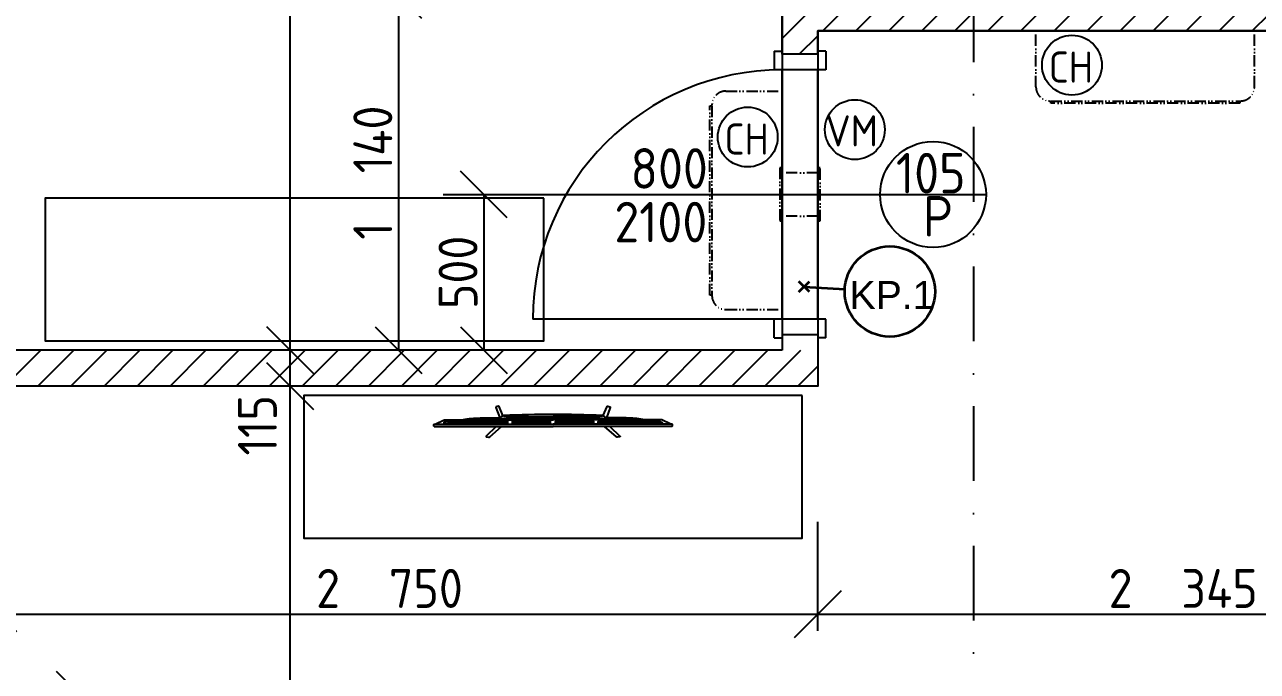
# Model space of a CAD drawing. Extents: x 4511820 to 5180432, y -1526536 to -944957.
# Drawn here: x 5144421 to 5148378, y -1223310 to -1221234 of the extents above; entities that cross this region are included whole.
import ezdxf

# ---------------------------------------------------------------- set-up
doc = ezdxf.new("R2010")
doc.units = 0
doc.header["$MEASUREMENT"] = 0
for name, pattern in [('ACAD_ISO03W100', [30, 12, -18]), ('ACAD_ISO12W100', [22, 12, -3, 0.5, -3, 0.5, -3]), ('BODKOCIARKOVANA_3', [5.6, 3, -1.3, 0, -1.3])]:
    doc.linetypes.add(name, pattern=pattern)
doc.layers.get('0').update_dxf_attribs({"linetype": 'CONTINUOUS'})
doc.layers.get('Defpoints').update_dxf_attribs({"color": 61, "linetype": 'CONTINUOUS'})
for name, color, linetype in [('DVERE', 45, 'CONTINUOUS'), ('KÓTY', 4, 'CONTINUOUS'), ('MÚRY', 1, 'CONTINUOUS'), ('OKNÁ', 143, 'CONTINUOUS'), ('osi', 253, 'CONTINUOUS'), ('Plochy', 41, 'CONTINUOUS'), ('TENKÁ', 7, 'CONTINUOUS'), ('ZARIADENIE', 47, 'CONTINUOUS'), ('ZZ-chladenie', 133, 'CONTINUOUS'), ('zz-vetr', 52, 'CONTINUOUS'), ('ŠRAFY', 82, 'CONTINUOUS')]:
    doc.layers.add(name, color=color, linetype=linetype)
doc.layers.add('preklady', color=74, linetype='CONTINUOUS', lineweight=35)
doc.styles.add('ARIAL', font='arial.ttf')
doc.styles.add('STYLE1', font='isocp.shx')
doc.dimstyles.new('STANDARD-50', dxfattribs={"dimtxt": 125, "dimasz": 150, "dimexe": 10, "dimexo": 200, "dimgap": 20, "dimtad": 1, "dimdsep": 46, "dimlunit": 6, "dimtxsty": 'STYLE1', "dimblk1": 'OBLIQUE', "dimblk2": 'OBLIQUE', "dimsah": 1, "dimcen": 2.5, "dimse1": 1, "dimse2": 1, "dimadec": 0, "dimazin": 0, "dimtfac": 1, "dimtmove": 1, "dimatfit": 3, "dimldrblk": 'OBLIQUE', "dimfxl": 1, "dimtolj": 1, "dimtzin": 0, "dimarcsym": 0})
pattern_1 = [(45, (515270.5, 214751.965), (-53.0330086, 53.0330086), [])]

# ---------------------------------------------------------------- blocks, each defined once
blk = doc.blocks.new('Tv06_top_cad-block.com')
at = {"color": 0}
for points in [[(-161.1, -3.4), (-173.3, 26.2, 0.359324), (-175.3, 27.3, 0.097501), (-182.8, 24.2, 0.350578), (-183.5, 22.1), (-171.1, -10.4)], [(161.1, -3.4), (173.3, 26.2, -0.359324), (175.3, 27.3, -0.097501), (182.8, 24.2, -0.350578), (183.5, 22.1), (171.1, -10.4)], [(-381.9, -38.8, -0.13121), (-383.2, -32.7, -0.169032), (-383, -32.3), (-381.8, -31.1, -0.205713), (-381.3, -30.9), (-378.5, -30.9, 0.118206), (-376.2, -30.4), (-351.4, -18.4, -0.105648), (-345.8, -17), (0, -17)], [(-339.3, -21.2), (-339.3, -21.2, 0.099639), (-344.3, -22.2), (-349.2, -24.6, 0.215889), (-350.7, -26.3, 0.476075), (-349.4, -28, 0.244765)], [(-295.5, -17), (-282, -15, -0.02037), (-255.8, -12, -0.012056), (-227.2, -10.7), (-169.3, -10.7)], [(-182.5, -38.8), (-214.4, -69.1, 0.250582), (-215, -71, 0.266718), (-214.3, -71.9, 0.084688)], [(-214.3, -71.9), (-207.3, -73.1, 0.211205), (-203.3, -72.1), (-165.2, -38.8)], [(-181.8, -17), (-178.5, -14, -0.213415), (-177.3, -13.6), (0, -13.6)], [(-172.1, -13.6, -0.072098), (-159.2, -3, -0.121861), (-158.4, -2.8)], [(-170.1, -10.6, -0.053076), (-160.2, -2.9), (-158.4, -2.8)], [(-147.6, -13.6), (-147.6, -7.5, -0.414214), (-147.4, -7.3), (-146.5, -7.3, -0.414214), (-146.3, -7.5), (-146.3, -13.6)], [(-146.8, -28, 0.414214), (-145, -26.2), (-145, -23, 0.414214), (-146.8, -21.2)], [(-143.9, -13.6), (-143.9, -7.5, -0.414214), (-143.7, -7.3), (-142.7, -7.3, -0.414214), (-142.6, -7.5), (-142.6, -13.6)], [(-140.2, -13.6), (-140.2, -7.5, -0.414214), (-140, -7.3), (-139, -7.3, -0.414214), (-138.8, -7.5), (-138.8, -13.6)], [(-136.4, -13.6), (-136.4, -7.5, -0.414214), (-136.3, -7.3), (-135.3, -7.3, -0.414214), (-135.1, -7.5), (-135.1, -13.6)], [(-132.7, -13.6), (-132.7, -7.5, -0.414214), (-132.5, -7.3), (-131.6, -7.3, -0.414214), (-131.4, -7.5), (-131.4, -13.6)], [(-128.8, -28, -0.414214), (-130.6, -26.2), (-130.6, -23, -0.414214), (-128.8, -21.2)], [(-129, -13.6), (-129, -7.5, -0.414214), (-128.8, -7.3), (-127.9, -7.3, -0.414214), (-127.7, -7.5), (-127.7, -13.6)], [(-125.3, -13.6), (-125.3, -7.5, -0.414214), (-125.1, -7.3), (-124.1, -7.3, -0.414214), (-124, -7.5), (-124, -13.6)], [(-121.6, -13.6), (-121.6, -7.5, -0.414214), (-121.4, -7.3), (-120.4, -7.3, -0.414214), (-120.2, -7.5), (-120.2, -13.6)], [(-117.8, -13.6), (-117.8, -7.5, -0.414214), (-117.7, -7.3), (-116.7, -7.3, -0.414214), (-116.5, -7.5), (-116.5, -13.6)], [(-114.1, -13.6), (-114.1, -7.5, -0.414214), (-113.9, -7.3), (-113, -7.3, -0.414214), (-112.8, -7.5), (-112.8, -13.6)], [(-110.4, -13.6), (-110.4, -7.5, -0.414214), (-110.2, -7.3), (-109.3, -7.3, -0.414214), (-109.1, -7.5), (-109.1, -13.6)], [(-106.7, -13.6), (-106.7, -7.5, -0.414214), (-106.5, -7.3), (-105.5, -7.3, -0.414214), (-105.4, -7.5), (-105.4, -13.6)], [(-103, -13.6), (-103, -7.5, -0.414214), (-102.8, -7.3), (-101.8, -7.3, -0.414214), (-101.6, -7.5), (-101.6, -13.6)], [(-99.2, -13.6), (-99.2, -7.5, -0.414214), (-99.1, -7.3), (-98.1, -7.3, -0.414214), (-97.9, -7.5), (-97.9, -13.6)], [(-95.5, -13.6), (-95.5, -7.5, -0.414214), (-95.3, -7.3), (-94.4, -7.3, -0.414214), (-94.2, -7.5), (-94.2, -13.6)], [(-91.8, -13.6), (-91.8, -7.5, -0.414214), (-91.6, -7.3), (-90.7, -7.3, -0.414214), (-90.5, -7.5), (-90.5, -13.6)], [(-88.1, -13.6), (-88.1, -7.5, -0.414214), (-87.9, -7.3), (-86.9, -7.3, -0.414214), (-86.8, -7.5), (-86.8, -13.6)], [(-84.4, -13.6), (-84.4, -7.5, -0.414214), (-84.2, -7.3), (-83.2, -7.3, -0.414214), (-83, -7.5), (-83, -13.6)], [(-80.6, -13.6), (-80.6, -7.5, -0.414214), (-80.5, -7.3), (-79.5, -7.3, -0.414214), (-79.3, -7.5), (-79.3, -13.6)], [(-76.9, -13.6), (-76.9, -7.5, -0.414214), (-76.7, -7.3), (-75.8, -7.3, -0.414214), (-75.6, -7.5), (-75.6, -13.6)], [(-73.2, -13.6), (-73.2, -7.5, -0.414214), (-73, -7.3), (-72.1, -7.3, -0.414214), (-71.9, -7.5), (-71.9, -13.6)], [(-69.5, -13.6), (-69.5, -7.5, -0.414214), (-69.3, -7.3), (-68.3, -7.3, -0.414214), (-68.2, -7.5), (-68.2, -13.6)], [(-65.8, -13.6), (-65.8, -7.5, -0.414214), (-65.6, -7.3), (-64.6, -7.3, -0.414214), (-64.4, -7.5), (-64.4, -13.6)], [(-62, -13.6), (-62, -7.5, -0.414214), (-61.9, -7.3), (-60.9, -7.3, -0.414214), (-60.7, -7.5), (-60.7, -13.6)], [(-58.3, -13.6), (-58.3, -7.5, -0.414214), (-58.1, -7.3), (-57.2, -7.3, -0.414214), (-57, -7.5), (-57, -13.6)], [(-54.6, -13.6), (-54.6, -7.5, -0.414214), (-54.4, -7.3), (-53.5, -7.3, -0.414214), (-53.3, -7.5), (-53.3, -13.6)], [(-50.9, -13.6), (-50.9, -7.5, -0.414214), (-50.7, -7.3), (-49.7, -7.3, -0.414214), (-49.6, -7.5), (-49.6, -13.6)], [(-47.2, -13.6), (-47.2, -7.5, -0.414214), (-47, -7.3), (-46, -7.3, -0.414214), (-45.8, -7.5), (-45.8, -13.6)], [(-43.4, -13.6), (-43.4, -7.5, -0.414214), (-43.3, -7.3), (-42.3, -7.3, -0.414214), (-42.1, -7.5), (-42.1, -13.6)], [(-39.7, -13.6), (-39.7, -7.5, -0.414214), (-39.5, -7.3), (-38.6, -7.3, -0.414214), (-38.4, -7.5), (-38.4, -13.6)], [(-36, -13.6), (-36, -7.5, -0.414214), (-35.8, -7.3), (-34.9, -7.3, -0.414214), (-34.7, -7.5), (-34.7, -13.6)], [(-32.3, -13.6), (-32.3, -7.5, -0.414214), (-32.1, -7.3), (-31.1, -7.3, -0.414214), (-31, -7.5), (-31, -13.6)], [(-28.6, -13.6), (-28.6, -7.5, -0.414214), (-28.4, -7.3), (-27.4, -7.3, -0.414214), (-27.2, -7.5), (-27.2, -13.6)], [(-24.8, -13.6), (-24.8, -7.5, -0.414214), (-24.7, -7.3), (-23.7, -7.3, -0.414214), (-23.5, -7.5), (-23.5, -13.6)], [(-21.1, -13.6), (-21.1, -7.5, -0.414214), (-20.9, -7.3), (-20, -7.3, -0.414214), (-19.8, -7.5), (-19.8, -13.6)], [(-17.4, -13.6), (-17.4, -7.5, -0.414214), (-17.2, -7.3), (-16.3, -7.3, -0.414214), (-16.1, -7.5), (-16.1, -13.6)], [(-13.7, -13.6), (-13.7, -7.5, -0.414214), (-13.5, -7.3), (-12.5, -7.3, -0.414214), (-12.4, -7.5), (-12.4, -13.6)], [(-10, -13.6), (-10, -7.5, -0.414214), (-9.8, -7.3), (-8.8, -7.3, -0.414214), (-8.6, -7.5), (-8.6, -13.6)], [(-10, -28, 0.414214), (-8.2, -26.2), (-8.2, -23, 0.414214), (-10, -21.2)], [(-6.2, -13.6), (-6.2, -7.5, -0.414214), (-6.1, -7.3), (-5.1, -7.3, -0.414214), (-4.9, -7.5), (-4.9, -13.6)], [(-2.5, -13.6), (-2.5, -7.5, -0.414214), (-2.3, -7.3), (-1.4, -7.3, -0.414214), (-1.2, -7.5), (-1.2, -13.6)], [(181.8, -17), (178.5, -14, 0.213415), (177.3, -13.6), (0, -13.6)], [(381.9, -38.8, 0.13121), (383.2, -32.7, 0.169032), (383, -32.3), (381.8, -31.1, 0.205713), (381.3, -30.9), (378.5, -30.9, -0.118206), (376.2, -30.4), (351.4, -18.4, 0.105648), (345.8, -17), (0, -17)], [(2.5, -13.6), (2.5, -7.5, 0.414214), (2.3, -7.3), (1.4, -7.3, 0.414214), (1.2, -7.5), (1.2, -13.6)], [(6.2, -13.6), (6.2, -7.5, 0.414214), (6.1, -7.3), (5.1, -7.3, 0.414214), (4.9, -7.5), (4.9, -13.6)], [(10, -28, -0.414214), (8.2, -26.2), (8.2, -23, -0.414214), (10, -21.2)], [(10, -13.6), (10, -7.5, 0.414214), (9.8, -7.3), (8.8, -7.3, 0.414214), (8.6, -7.5), (8.6, -13.6)], [(13.7, -13.6), (13.7, -7.5, 0.414214), (13.5, -7.3), (12.5, -7.3, 0.414214), (12.4, -7.5), (12.4, -13.6)], [(17.4, -13.6), (17.4, -7.5, 0.414214), (17.2, -7.3), (16.3, -7.3, 0.414214), (16.1, -7.5), (16.1, -13.6)], [(21.1, -13.6), (21.1, -7.5, 0.414214), (20.9, -7.3), (20, -7.3, 0.414214), (19.8, -7.5), (19.8, -13.6)], [(24.8, -13.6), (24.8, -7.5, 0.414214), (24.7, -7.3), (23.7, -7.3, 0.414214), (23.5, -7.5), (23.5, -13.6)], [(28.6, -13.6), (28.6, -7.5, 0.414214), (28.4, -7.3), (27.4, -7.3, 0.414214), (27.2, -7.5), (27.2, -13.6)], [(32.3, -13.6), (32.3, -7.5, 0.414214), (32.1, -7.3), (31.1, -7.3, 0.414214), (31, -7.5), (31, -13.6)], [(36, -13.6), (36, -7.5, 0.414214), (35.8, -7.3), (34.9, -7.3, 0.414214), (34.7, -7.5), (34.7, -13.6)], [(39.7, -13.6), (39.7, -7.5, 0.414214), (39.5, -7.3), (38.6, -7.3, 0.414214), (38.4, -7.5), (38.4, -13.6)], [(43.4, -13.6), (43.4, -7.5, 0.414214), (43.3, -7.3), (42.3, -7.3, 0.414214), (42.1, -7.5), (42.1, -13.6)], [(47.2, -13.6), (47.2, -7.5, 0.414214), (47, -7.3), (46, -7.3, 0.414214), (45.8, -7.5), (45.8, -13.6)], [(50.9, -13.6), (50.9, -7.5, 0.414214), (50.7, -7.3), (49.7, -7.3, 0.414214), (49.6, -7.5), (49.6, -13.6)], [(54.6, -13.6), (54.6, -7.5, 0.414214), (54.4, -7.3), (53.5, -7.3, 0.414214), (53.3, -7.5), (53.3, -13.6)], [(58.3, -13.6), (58.3, -7.5, 0.414214), (58.1, -7.3), (57.2, -7.3, 0.414214), (57, -7.5), (57, -13.6)], [(62, -13.6), (62, -7.5, 0.414214), (61.9, -7.3), (60.9, -7.3, 0.414214), (60.7, -7.5), (60.7, -13.6)], [(65.8, -13.6), (65.8, -7.5, 0.414214), (65.6, -7.3), (64.6, -7.3, 0.414214), (64.4, -7.5), (64.4, -13.6)], [(69.5, -13.6), (69.5, -7.5, 0.414214), (69.3, -7.3), (68.3, -7.3, 0.414214), (68.2, -7.5), (68.2, -13.6)], [(73.2, -13.6), (73.2, -7.5, 0.414214), (73, -7.3), (72.1, -7.3, 0.414214), (71.9, -7.5), (71.9, -13.6)], [(76.9, -13.6), (76.9, -7.5, 0.414214), (76.7, -7.3), (75.8, -7.3, 0.414214), (75.6, -7.5), (75.6, -13.6)], [(80.6, -13.6), (80.6, -7.5, 0.414214), (80.5, -7.3), (79.5, -7.3, 0.414214), (79.3, -7.5), (79.3, -13.6)], [(84.4, -13.6), (84.4, -7.5, 0.414214), (84.2, -7.3), (83.2, -7.3, 0.414214), (83, -7.5), (83, -13.6)], [(88.1, -13.6), (88.1, -7.5, 0.414214), (87.9, -7.3), (86.9, -7.3, 0.414214), (86.8, -7.5), (86.8, -13.6)], [(91.8, -13.6), (91.8, -7.5, 0.414214), (91.6, -7.3), (90.7, -7.3, 0.414214), (90.5, -7.5), (90.5, -13.6)], [(95.5, -13.6), (95.5, -7.5, 0.414214), (95.3, -7.3), (94.4, -7.3, 0.414214), (94.2, -7.5), (94.2, -13.6)], [(99.2, -13.6), (99.2, -7.5, 0.414214), (99.1, -7.3), (98.1, -7.3, 0.414214), (97.9, -7.5), (97.9, -13.6)], [(103, -13.6), (103, -7.5, 0.414214), (102.8, -7.3), (101.8, -7.3, 0.414214), (101.6, -7.5), (101.6, -13.6)], [(106.7, -13.6), (106.7, -7.5, 0.414214), (106.5, -7.3), (105.5, -7.3, 0.414214), (105.4, -7.5), (105.4, -13.6)], [(110.4, -13.6), (110.4, -7.5, 0.414214), (110.2, -7.3), (109.3, -7.3, 0.414214), (109.1, -7.5), (109.1, -13.6)], [(114.1, -13.6), (114.1, -7.5, 0.414214), (113.9, -7.3), (113, -7.3, 0.414214), (112.8, -7.5), (112.8, -13.6)], [(117.8, -13.6), (117.8, -7.5, 0.414214), (117.7, -7.3), (116.7, -7.3, 0.414214), (116.5, -7.5), (116.5, -13.6)], [(121.6, -13.6), (121.6, -7.5, 0.414214), (121.4, -7.3), (120.4, -7.3, 0.414214), (120.2, -7.5), (120.2, -13.6)], [(125.3, -13.6), (125.3, -7.5, 0.414214), (125.1, -7.3), (124.1, -7.3, 0.414214), (124, -7.5), (124, -13.6)], [(129, -13.6), (129, -7.5, 0.414214), (128.8, -7.3), (127.9, -7.3, 0.414214), (127.7, -7.5), (127.7, -13.6)], [(128.8, -28, 0.414214), (130.6, -26.2), (130.6, -23, 0.414214), (128.8, -21.2)], [(132.7, -13.6), (132.7, -7.5, 0.414214), (132.5, -7.3), (131.6, -7.3, 0.414214), (131.4, -7.5), (131.4, -13.6)], [(136.4, -13.6), (136.4, -7.5, 0.414214), (136.3, -7.3), (135.3, -7.3, 0.414214), (135.1, -7.5), (135.1, -13.6)], [(140.2, -13.6), (140.2, -7.5, 0.414214), (140, -7.3), (139, -7.3, 0.414214), (138.8, -7.5), (138.8, -13.6)], [(143.9, -13.6), (143.9, -7.5, 0.414214), (143.7, -7.3), (142.7, -7.3, 0.414214), (142.6, -7.5), (142.6, -13.6)], [(146.8, -28, -0.414214), (145, -26.2), (145, -23, -0.414214), (146.8, -21.2)], [(147.6, -13.6), (147.6, -7.5, 0.414214), (147.4, -7.3), (146.5, -7.3, 0.414214), (146.3, -7.5), (146.3, -13.6)], [(172.1, -13.6, 0.072098), (159.2, -3, 0.121861), (158.4, -2.8)], [(170.1, -10.6, 0.053076), (160.2, -2.9), (158.4, -2.8)], [(214.3, -71.9), (207.3, -73.1, -0.211205), (203.3, -72.1), (165.2, -38.8)], [(295.5, -17), (282, -15, 0.02037), (255.8, -12, 0.012056), (227.2, -10.7), (169.3, -10.7)], [(182.5, -38.8), (214.4, -69.1, -0.250582), (215, -71, -0.266718), (214.3, -71.9, -0.084688)], [(339.3, -21.2), (339.3, -21.2, -0.099639), (344.3, -22.2), (349.2, -24.6, -0.215889), (350.7, -26.3, -0.476075), (349.4, -28, -0.244765)]]:
    blk.add_lwpolyline(points, format="xyb", dxfattribs=at)
for points in [[(-381.9, -38.8), (0, -38.8)], [(-378.5, -30.9), (0, -30.9)], [(-349.4, -28), (-146.8, -28)], [(-339.3, -21.2), (-146.8, -21.2)], [(-158.6, -6.5), (0, -6.5)], [(-128.8, -21.2), (-10, -21.2)], [(-128.8, -28), (-10, -28)], [(158.6, -6.5), (0, -6.5)], [(378.5, -30.9), (0, -30.9)], [(381.9, -38.8), (0, -38.8)], [(128.8, -21.2), (10, -21.2)], [(128.8, -28), (10, -28)], [(339.3, -21.2), (146.8, -21.2)], [(349.4, -28), (146.8, -28)]]:
    blk.add_lwpolyline(points, dxfattribs=at)
for centre, radius, start, end in [((0, -4564), 4564, 90, 91.9893), ((0, -4564), 4564, 88.0107, 90), ((-170.5, -10.1), 0.6, 200.9784, 314.0295), ((170.5, -10.1), 0.6, 225.9705, 339.0216)]:
    blk.add_arc(centre, radius, start, end, dxfattribs=at)
blk = doc.blocks.new('TV')
at = {"layer": 'ZARIADENIE', "color": 8}
blk.add_blockref('Tv06_top_cad-block.com', (4448198.7, -1316337.8), dxfattribs=at)
blk = doc.blocks.new('chlad2')
at = {"layer": 'ZZ-chladenie', "linetype": 'ACAD_ISO12W100', "ltscale": 3}
for p, q in [((5102412.5, -1105747.3), (5102592.5, -1105747.3)), ((5102412.5, -1106448.4), (5102592.5, -1106448.4))]:
    blk.add_line(p, q, dxfattribs=at)
blk.add_lwpolyline([(5102367.5, -1106402), (5102360.8, -1106402), (5102360.8, -1105794.8), (5102367.5, -1105794.8)], close=True, dxfattribs=at)
for centre, start, end in [((5102412.5, -1105792.3), 90, 180), ((5102412.5, -1106403.4), 180, 270)]:
    blk.add_arc(centre, 45, start, end, dxfattribs=at)
blk = doc.blocks.new('_OBLIQUE')
at = {"color": 0, "linetype": 'ByBlock'}
blk.add_line((-0.5, -0.5), (0.5, 0.5), dxfattribs=at)
blk = doc.blocks.new('*D28407')
at = {"layer": 'Defpoints', "color": 0}
for p in [(5144426, -1222394.2), (5145273.5, -1222394.2), (5144426, -1225374.2)]:
    blk.add_point(p, dxfattribs=at)
at = {"layer": 'KÓTY', "color": 0, "lineweight": -2}
blk.add_line((5145273.5, -1225374.2), (5145273.5, -1222394.2), dxfattribs=at)
at = {"layer": 'KÓTY', "color": 0, "linetype": 'ByBlock', "lineweight": -2, "xscale": 150, "yscale": 150, "zscale": 150}
for p, rotation in [((5145273.5, -1222394.2), 90), ((5145273.5, -1225374.2), 270)]:
    blk.add_blockref('_OBLIQUE', p, dxfattribs=dict(at, rotation=rotation))
at = {"layer": 'KÓTY', "color": 0, "insert": (5145191, -1223884.2), "char_height": 125, "attachment_point": 5, "rotation": 90, "style": 'STYLE1'}
blk.add_mtext('\\A1;2ﾠ980', dxfattribs=at)
blk = doc.blocks.new('*D28408')
at = {"layer": 'Defpoints', "color": 0}
for p in [(5145273.5, -1222279.2), (5145273.5, -1222279.2), (5144426, -1222394.2)]:
    blk.add_point(p, dxfattribs=at)
at = {"layer": 'KÓTY', "color": 0, "lineweight": -2}
blk.add_line((5145273.5, -1222394.2), (5145273.5, -1222279.2), dxfattribs=at)
at = {"layer": 'KÓTY', "color": 0, "linetype": 'ByBlock', "lineweight": -2, "xscale": 150, "yscale": 150, "zscale": 150}
for p, rotation in [((5145273.5, -1222279.2), 90), ((5145273.5, -1222394.2), 270)]:
    blk.add_blockref('_OBLIQUE', p, dxfattribs=dict(at, rotation=rotation))
at = {"layer": 'KÓTY', "color": 0, "insert": (5145168.5, -1222520), "char_height": 125, "attachment_point": 5, "rotation": 90, "style": 'STYLE1'}
blk.add_mtext('\\A1;115', dxfattribs=at)
blk = doc.blocks.new('*D28409')
at = {"layer": 'Defpoints', "color": 0}
for p in [(5145273.5, -1219254.2), (5145273.5, -1219254.2), (5145273.5, -1222279.2)]:
    blk.add_point(p, dxfattribs=at)
at = {"layer": 'KÓTY', "color": 0, "lineweight": -2}
blk.add_line((5145273.5, -1222279.2), (5145273.5, -1219254.2), dxfattribs=at)
at = {"layer": 'KÓTY', "color": 0, "linetype": 'ByBlock', "lineweight": -2, "xscale": 150, "yscale": 150, "zscale": 150}
for p, rotation in [((5145273.5, -1219254.2), 90), ((5145273.5, -1222279.2), 270)]:
    blk.add_blockref('_OBLIQUE', p, dxfattribs=dict(at, rotation=rotation))
at = {"layer": 'KÓTY', "color": 0, "insert": (5145191, -1220766.7), "char_height": 125, "attachment_point": 5, "rotation": 90, "style": 'STYLE1'}
blk.add_mtext('\\A1;3ﾠ025', dxfattribs=at)
blk = doc.blocks.new('*D28615')
at = {"layer": 'Defpoints', "color": 0}
for p in [(5147507.2, -1221779.2), (5145764.5, -1222279.2), (5145895, -1222279.2)]:
    blk.add_point(p, dxfattribs=at)
at = {"layer": 'KÓTY', "color": 0, "lineweight": -2}
blk.add_line((5145895, -1221779.2), (5145895, -1222279.2), dxfattribs=at)
at = {"layer": 'KÓTY', "color": 0, "linetype": 'ByBlock', "lineweight": -2, "xscale": 150, "yscale": 150, "zscale": 150}
for p, rotation in [((5145895, -1221779.2), 90), ((5145895, -1222279.2), 270)]:
    blk.add_blockref('_OBLIQUE', p, dxfattribs=dict(at, rotation=rotation))
at = {"layer": 'KÓTY', "color": 0, "insert": (5145812.5, -1222029.2), "char_height": 125, "attachment_point": 5, "rotation": 90, "style": 'STYLE1'}
blk.add_mtext('\\A1;500', dxfattribs=at)
blk = doc.blocks.new('*D28628')
at = {"layer": 'Defpoints', "color": 0}
for p in [(5147562.5, -1221139.2), (5147927.5, -1221254.2), (5148765.5, -1221254.2)]:
    blk.add_point(p, dxfattribs=at)
at = {"layer": 'KÓTY', "color": 0, "lineweight": -2}
blk.add_line((5148765.5, -1221139.2), (5148765.5, -1221254.2), dxfattribs=at)
at = {"layer": 'KÓTY', "color": 0, "linetype": 'ByBlock', "lineweight": -2, "xscale": 150, "yscale": 150, "zscale": 150}
for p, rotation in [((5148765.5, -1221139.2), 90), ((5148765.5, -1221254.2), 270)]:
    blk.add_blockref('_OBLIQUE', p, dxfattribs=dict(at, rotation=rotation))
at = {"layer": 'KÓTY', "color": 0, "insert": (5148657.5, -1221363), "char_height": 125, "attachment_point": 5, "rotation": 90, "style": 'STYLE1'}
blk.add_mtext('\\A1;115', dxfattribs=at)
blk = doc.blocks.new('*D28663')
at = {"layer": 'Defpoints', "color": 0}
for p in [(5144217.5, -1222394.2), (5146967.5, -1222394.2), (5146967.5, -1223126)]:
    blk.add_point(p, dxfattribs=at)
at = {"layer": 'KÓTY', "color": 0, "lineweight": -2}
blk.add_line((5144217.5, -1223126), (5146967.5, -1223126), dxfattribs=at)
at = {"layer": 'KÓTY', "color": 0, "linetype": 'ByBlock', "lineweight": -2, "xscale": 150, "yscale": 150, "zscale": 150, "rotation": 180}
blk.add_blockref('_OBLIQUE', (5144217.5, -1223126), dxfattribs=at)
at = {"layer": 'KÓTY', "color": 0, "linetype": 'ByBlock', "lineweight": -2, "xscale": 150, "yscale": 150, "zscale": 150}
blk.add_blockref('_OBLIQUE', (5146967.5, -1223126), dxfattribs=at)
at = {"layer": 'KÓTY', "color": 0, "insert": (5145592.5, -1223043.5), "char_height": 125, "attachment_point": 5, "style": 'STYLE1'}
blk.add_mtext('\\A1;2ﾠ750', dxfattribs=at)
blk = doc.blocks.new('*D28664')
at = {"layer": 'Defpoints', "color": 0}
for p in [(5146967.5, -1222394.2), (5149312.5, -1222394.2), (5149312.5, -1223126)]:
    blk.add_point(p, dxfattribs=at)
at = {"layer": 'KÓTY', "color": 0, "lineweight": -2}
blk.add_line((5146967.5, -1223126), (5149312.5, -1223126), dxfattribs=at)
at = {"layer": 'KÓTY', "color": 0, "linetype": 'ByBlock', "lineweight": -2, "xscale": 150, "yscale": 150, "zscale": 150, "rotation": 180}
blk.add_blockref('_OBLIQUE', (5146967.5, -1223126), dxfattribs=at)
at = {"layer": 'KÓTY', "color": 0, "linetype": 'ByBlock', "lineweight": -2, "xscale": 150, "yscale": 150, "zscale": 150}
blk.add_blockref('_OBLIQUE', (5149312.5, -1223126), dxfattribs=at)
at = {"layer": 'KÓTY', "color": 0, "insert": (5148140, -1223043.5), "char_height": 125, "attachment_point": 5, "style": 'STYLE1'}
blk.add_mtext('\\A1;2ﾠ345', dxfattribs=at)
blk = doc.blocks.new('*D28669')
at = {"layer": 'Defpoints', "color": 0}
for p in [(5142982.5, -1220464.5), (5146852.5, -1221139.2), (5142982.5, -1222279.2)]:
    blk.add_point(p, dxfattribs=at)
at = {"layer": 'KÓTY', "color": 0, "lineweight": -2}
blk.add_line((5146852.5, -1220464.5), (5142982.5, -1220464.5), dxfattribs=at)
at = {"layer": 'KÓTY', "color": 0, "linetype": 'ByBlock', "lineweight": -2, "xscale": 150, "yscale": 150, "zscale": 150, "rotation": 180}
blk.add_blockref('_OBLIQUE', (5142982.5, -1220464.5), dxfattribs=at)
at = {"layer": 'KÓTY', "color": 0, "linetype": 'ByBlock', "lineweight": -2, "xscale": 150, "yscale": 150, "zscale": 150}
blk.add_blockref('_OBLIQUE', (5146852.5, -1220464.5), dxfattribs=at)
at = {"layer": 'KÓTY', "color": 0, "insert": (5144917.5, -1220382), "char_height": 125, "attachment_point": 5, "style": 'STYLE1'}
blk.add_mtext('\\A1;3ﾠ870', dxfattribs=at)
blk = doc.blocks.new('*D28670')
at = {"layer": 'Defpoints', "color": 0}
for p in [(5146852.5, -1221139.2), (5145621.5, -1222279.2), (5146852.5, -1222279.2)]:
    blk.add_point(p, dxfattribs=at)
at = {"layer": 'KÓTY', "color": 0, "lineweight": -2}
blk.add_line((5145621.5, -1221139.2), (5145621.5, -1222279.2), dxfattribs=at)
at = {"layer": 'KÓTY', "color": 0, "linetype": 'ByBlock', "lineweight": -2, "xscale": 150, "yscale": 150, "zscale": 150}
for p, rotation in [((5145621.5, -1221139.2), 90), ((5145621.5, -1222279.2), 270)]:
    blk.add_blockref('_OBLIQUE', p, dxfattribs=dict(at, rotation=rotation))
at = {"layer": 'KÓTY', "color": 0, "insert": (5145539, -1221709.2), "char_height": 125, "attachment_point": 5, "rotation": 90, "style": 'STYLE1'}
blk.add_mtext('\\A1;1ﾠ140', dxfattribs=at)

msp = doc.modelspace()

# ---------------------------------------------------------------- hatches: boundary and pattern name
at = {"layer": 'ŠRAFY', "ltscale": 0.25}
h = msp.add_hatch(dxfattribs=at)
h.set_pattern_fill('ANSI31', color=256, scale=600, style=0)
h.set_pattern_definition(pattern_1)
h.paths.add_polyline_path([(5146852.5, -1221329.226), (5146967.5, -1221329.226), (5146967.5, -1221319.226), (5146967.5, -1221254.226), (5148877.5, -1221254.226), (5148887.5, -1221254.226), (5148887.5, -1221139.226), (5148877.5, -1221139.226), (5148412.5, -1221139.226), (5148387.5, -1221139.226), (5148387.5, -1219369.226), (5148387.5, -1219254.226), (5148272.5, -1219254.226), (5148272.5, -1221139.226), (5146852.5, -1221139.226), (5146852.5, -1221319.226)])
h = msp.add_hatch(dxfattribs=at)
h.set_pattern_fill('ANSI31', color=256, scale=600, style=0)
h.set_pattern_definition(pattern_1)
h.paths.add_polyline_path([(5144217.5, -1222394.226), (5144217.5, -1222279.226), (5146967.5, -1222279.226), (5146967.5, -1222394.226)])

# ---------------------------------------------------------------- linework, layer by layer
at = {"layer": 'DVERE', "ltscale": 0.25}
for p, q in [((5146827.5, -1221319.226), (5146827.5, -1221379.226)), ((5146827.5, -1221319.226), (5146852.5, -1221319.226)), ((5146992.5, -1221319.226), (5146967.5, -1221319.226)), ((5146992.5, -1221319.226), (5146992.5, -1221379.226)), ((5146992.5, -1221379.226), (5146827.5, -1221379.226)), ((5146852.5, -1222179.226), (5146852.5, -1221379.226)), ((5146967.5, -1222179.226), (5146967.5, -1221379.226)), ((5145764.5, -1221779.226), (5147167.156, -1221779.226)), ((5147167.156, -1221779.226), (5147507.156, -1221779.226)), ((5146852.5, -1222179.226), (5146052.5, -1222179.226)), ((5146827.5, -1222239.226), (5146827.5, -1222179.226)), ((5146992.5, -1222179.226), (5146827.5, -1222179.226)), ((5146992.5, -1222239.226), (5146992.5, -1222179.226)), ((5146827.5, -1222239.226), (5146852.5, -1222239.226)), ((5146992.5, -1222239.226), (5146967.5, -1222239.226))]:
    msp.add_line(p, q, dxfattribs=at)
msp.add_circle((5147337.156, -1221779.226), 170, dxfattribs=at)
msp.add_arc((5146852.5, -1222179.226), 800, 90, 180, dxfattribs=at)
at = {"layer": 'KÓTY', "ltscale": 25}
msp.add_line((5146967.5, -1223179.438), (5146967.5, -1222829.438), dxfattribs=at)
at = {"layer": 'MÚRY', "ltscale": 0.25}
for p, q in [((5146852.5, -1221329.226), (5146852.5, -1221139.226)), ((5146967.5, -1221254.226), (5148967.5, -1221254.226)), ((5146967.5, -1221329.226), (5146967.5, -1221254.226)), ((5146967.5, -1221329.226), (5146852.5, -1221329.226)), ((5146852.5, -1222229.226), (5146852.5, -1222279.226)), ((5146967.5, -1222229.226), (5146852.5, -1222229.226)), ((5146967.5, -1222229.226), (5146967.5, -1222279.226))]:
    msp.add_line(p, q, dxfattribs=at)
at = {"layer": 'MÚRY'}
for p, q in [((5146852.5, -1222279.226), (5144217.5, -1222279.226)), ((5146967.5, -1222279.226), (5146967.5, -1222394.226)), ((5146967.5, -1222394.226), (5144217.5, -1222394.226))]:
    msp.add_line(p, q, dxfattribs=at)
at = {"layer": 'OKNÁ', "linetype": 'ACAD_ISO03W100', "ltscale": 10}
msp.add_line((5144098.358, -1222885.084), (5144678.185, -1223464.912), dxfattribs=at)
at = {"layer": 'osi', "linetype": 'BODKOCIARKOVANA_3', "ltscale": 80}
msp.add_line((5147467.5, -1198261.132), (5147467.5, -1230189.035), dxfattribs=at)
at = {"layer": 'Plochy'}
for points in [[(5146852.5, -1222279.226), (5142982.5, -1222279.226), (5142982.5, -1219254.226), (5148272.5, -1219254.226), (5148272.5, -1221139.226), (5146852.5, -1221139.226)], [(5150062.5, -1222394.226), (5149312.5, -1222394.226), (5149312.5, -1221254.226), (5146967.5, -1221254.226), (5146967.5, -1222394.226), (5144217.5, -1222394.226), (5144217.5, -1225374.226), (5150062.5, -1225374.226)]]:
    msp.add_lwpolyline(points, close=True, dxfattribs=at)
at = {"layer": 'preklady'}
for p, q in [((5146906.883, -1222092.152), (5146940.117, -1222058.918)), ((5146940.118, -1222092.152), (5146906.884, -1222058.918)), ((5146923.501, -1222075.535), (5147053.715, -1222082.638))]:
    msp.add_line(p, q, dxfattribs=at)
at = {"layer": 'preklady', "ltscale": 0.25}
msp.add_circle((5147198.5, -1222090.535), 145, dxfattribs=at)
at = {"layer": 'ZARIADENIE', "color": 45, "ltscale": 0.25}
for points in [[(5146087.5, -1221791.459), (5144487.5, -1221791.459), (5144487.5, -1222249.226), (5146087.5, -1222249.226)], [(5146917.5, -1222424.226), (5145317.5, -1222424.226), (5145317.5, -1222881.993), (5146917.5, -1222881.993)]]:
    msp.add_lwpolyline(points, close=True, dxfattribs=at)
at = {"layer": 'ZZ-chladenie'}
for centre in [(5147783.01, -1221364.043), (5146742.243, -1221595.003)]:
    msp.add_circle(centre, 96, dxfattribs=at)
at = {"layer": 'zz-vetr', "linetype": 'ACAD_ISO12W100', "lineweight": -2, "ltscale": 3}
for p, q in [((5146967.5, -1221709.226), (5146852.5, -1221709.226)), ((5146967.5, -1221849.226), (5146852.5, -1221849.226))]:
    msp.add_line(p, q, dxfattribs=at)
for points in [[(5146845.5, -1221864.226), (5146852.5, -1221864.226), (5146852.5, -1221694.226), (5146845.5, -1221694.226)], [(5146967.5, -1221864.226), (5146974.5, -1221864.226), (5146974.5, -1221694.226), (5146967.5, -1221694.226)]]:
    msp.add_lwpolyline(points, close=True, dxfattribs=at)
at = {"layer": 'zz-vetr'}
msp.add_circle((5147086.298, -1221571.082), 96, dxfattribs=at)

# ---------------------------------------------------------------- block references
at = {"layer": 'Plochy', "color": 2}
msp.add_blockref('TV', (697918.782, 93852.433), dxfattribs=at)
at = {"layer": 'ZZ-chladenie', "rotation": 90}
msp.add_blockref('chlad2', (4041920.194, -6323846.726), dxfattribs=at)
at = {"layer": 'ZZ-chladenie'}
msp.add_blockref('chlad2', (44260, -115700.121), dxfattribs=at)

# ---------------------------------------------------------------- texts
at = {"layer": 'DVERE', "style": 'STYLE1'}
for s, p in [('105', (5147218.126, -1221775.726)), ('P', (5147305.126, -1221914.363))]:
    msp.add_text(s, height=130, dxfattribs=at).set_placement(p)
at = {"layer": 'preklady', "linetype": 'Continuous', "lineweight": 20, "style": 'ARIAL'}
msp.add_text('KP.1', height=90, dxfattribs=at).set_placement((5147069.236, -1222146.791))
at = {"layer": 'TENKÁ', "linetype": 'Continuous', "style": 'STYLE1'}
for s, p in [('800', (5146366.085, -1221760.643)), ('2100', (5146314.311, -1221932.75))]:
    msp.add_text(s, height=130, dxfattribs=at).set_placement(p)
at = {"layer": 'ZZ-chladenie', "style": 'STYLE1'}
for p in [(5147708.382, -1221420.242), (5146667.615, -1221651.202)]:
    msp.add_text('CH', height=100, dxfattribs=at).set_placement(p)
at = {"layer": 'zz-vetr', "style": 'STYLE1'}
msp.add_text('VM', height=100, dxfattribs=at).set_placement((5146991.991, -1221625.095))

# ---------------------------------------------------------------- dimensions: what is measured, and where the dimension line sits
at = {"layer": 'KÓTY'}
for base, p1, p2, picture, middle in [((5145273.5, -1219254.226), (5145273.5, -1222279.226), (5145273.5, -1219254.226), '*D28409', (5145190.957, -1220766.726)), ((5145895, -1222279.226), (5147507.156, -1221779.226), (5145764.5, -1222279.226), '*D28615', (5145812.5, -1222029.226)), ((5145273.5, -1222394.226), (5144426, -1225374.226), (5144426, -1222394.226), '*D28407', (5145190.957, -1223884.226))]:
    dim = msp.add_linear_dim(base=base, p1=p1, p2=p2, angle=90, dimstyle='STANDARD-50', dxfattribs=at)
    dim.commit()
    dim.dimension.update_dxf_attribs({"geometry": picture, "text_midpoint": middle})
for base, p1, p2, picture, middle in [((5142982.5, -1220464.535), (5146852.5, -1221139.226), (5142982.5, -1222279.226), '*D28669', (5144917.5, -1220381.992)), ((5146967.5, -1223126.035), (5144217.5, -1222394.226), (5146967.5, -1222394.226), '*D28663', (5145592.5, -1223043.492)), ((5149312.5, -1223126.035), (5146967.5, -1222394.226), (5149312.5, -1222394.226), '*D28664', (5148140, -1223043.492))]:
    dim = msp.add_linear_dim(base=base, p1=p1, p2=p2, dimstyle='STANDARD-50', override={"dimtxsty": 'STYLE1', "dimldrblk": 'OBLIQUE'}, dxfattribs=at)
    dim.commit()
    dim.dimension.update_dxf_attribs({"geometry": picture, "text_midpoint": middle})
dim = msp.add_linear_dim(base=(5145621.5, -1222279.226), p1=(5146852.5, -1221139.226), p2=(5146852.5, -1222279.226), angle=90, dimstyle='STANDARD-50', override={"dimtxsty": 'STYLE1', "dimldrblk": 'OBLIQUE'}, dxfattribs=at)
dim.commit()
dim.dimension.update_dxf_attribs({"geometry": '*D28670', "text_midpoint": (5145538.957, -1221709.226)})
for base, p1, p2, picture, middle in [((5148765.5, -1221254.226), (5147562.5, -1221139.226), (5147927.5, -1221254.226), '*D28628', (5148740, -1221363.035)), ((5145273.5, -1222279.226), (5144426, -1222394.226), (5145273.5, -1222279.226), '*D28408', (5145251, -1222520.035))]:
    dim = msp.add_linear_dim(base=base, p1=p1, p2=p2, angle=90, dimstyle='STANDARD-50', dxfattribs=at)
    dim.commit()
    dim.dimension.update_dxf_attribs({"geometry": picture, "text_midpoint": middle, "dimtype": 160})

doc.saveas('drawing.dxf')
